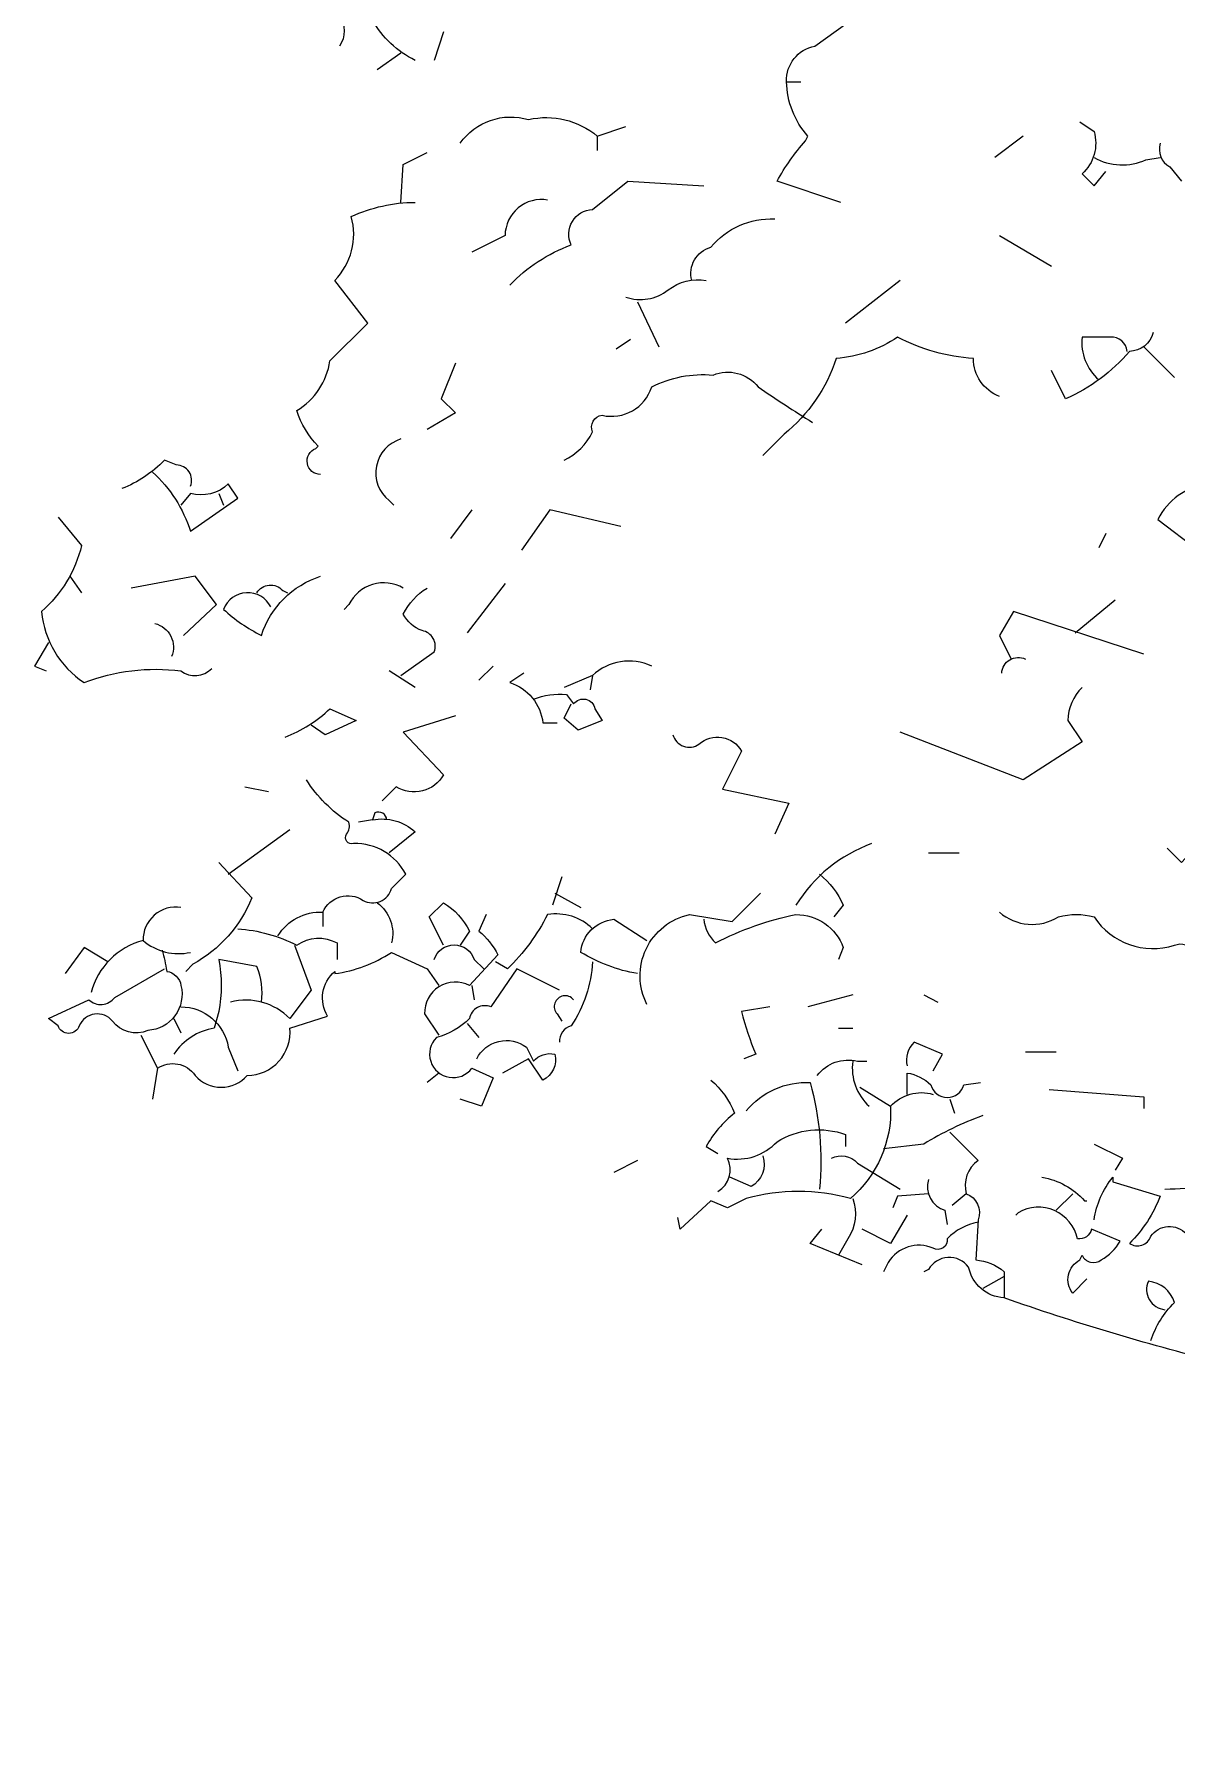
# Model space of a CAD drawing. Header units: millimetres. Extents: x 454 to 24074, y 929 to 15016.
# Drawn here: x 894 to 1626, y 2359 to 3457 of the extents above; entities that cross this region are included whole.
import ezdxf

# ---------------------------------------------------------------- set-up
doc = ezdxf.new("R2010")
doc.units = ezdxf.units.MM
doc.layers.add('cadblocksdwg.com', color=255, linetype='Continuous')

# ---------------------------------------------------------------- blocks, each defined once
blk = doc.blocks.new('Trees side 023_cad-block.com')
at = {"color": 0}
for points in [[(-1842.3, 4897.9, -0.149628), (-1895.7, 4948.3), (-1892.7, 4960.2), (-1922.4, 4975, -0.447098), (-1955, 4954.2)], [(-1937.2, 4954.2, -0.309357), (-1937.2, 4915.7)], [(-1376.5, 4871.2, -0.373596), (-1340.9, 4915.7), (-1287.5, 4954.2)], [(-1308.3, 4719.9), (-1388.4, 4746.6, -0.051254), (-1352.8, 4797), (-1349.8, 4802.9, -0.175888), (-1376.5, 4871.2), (-1358.7, 4871.2)], [(-1785.9, 4794, -0.32045), (-1699.9, 4823.7, -0.236053), (-1613.8, 4802.9), (-1578.2, 4814.8)], [(-1008.6, 4820.7), (-990.8, 4808.9, -0.286789), (-1005.7, 4755.5), (-990.8, 4740.6), (-976, 4758.4)], [(-990.8, 4776.2, 0.241745), (-925.6, 4773.3), (-907.8, 4776.2)], [(-907.8, 4794, 0.350769), (-895.9, 4764.4), (-881.1, 4746.6)], [(-1723.6, 4616, -0.116058), (-1646.5, 4666.5, -0.535172), (-1619.8, 4711), (-1575.3, 4746.6), (-1480.3, 4740.6)], [(-1960.9, 4378.7, -0.833054), (-1966.9, 4411.3), (-1963.9, 4414.3, -0.119873), (-1990.6, 4458.8, 0.221848), (-1949.1, 4521.1), (-1901.6, 4568.6), (-1943.1, 4622, 0.27034), (-1922.4, 4702.1, -0.106506), (-1842.3, 4719.9)], [(-1676.1, 4722.8, 0.45993), (-1729.5, 4678.3), (-1771.1, 4657.6)], [(-1495.2, 4622, -0.4142), (-1471.4, 4663.5, -0.238144), (-1391.3, 4699.1)], [(-1578.2, 4601.2, 0.257919), (-1524.8, 4610.1, -0.212204), (-1477.4, 4622)], [(-1109.5, 4476.6, -0.308884), (-1142.1, 4524.1, -0.103271), (-1237.1, 4550.8, -0.126938), (-1314.2, 4524.1, -0.14415), (-1379.5, 4429.1), (-1406.2, 4402.4)], [(-916.7, 4556.7, -0.343094), (-946.3, 4533, -0.113617), (-1026.4, 4473.6), (-1044.2, 4509.2)], [(-949.3, 4533, 0.4142), (-970.1, 4550.8), (-1005.7, 4550.8, 0.243301), (-984.9, 4497.4)], [(-1655.4, 4396.5, 0.166656), (-1619.8, 4432.1, -0.5), (-1607.9, 4452.9, 0.389191), (-1545.6, 4488.5, -0.142044), (-1468.5, 4503.3, -0.33754), (-1412.1, 4488.5, 0.010635), (-1343.9, 4444)], [(-1860.1, 4423.2, 0.605072), (-1874.9, 4346.1), (-1869, 4340.1)], [(-2124.1, 4363.9, 0.535172), (-2141.9, 4390.6), (-2156.7, 4396.5, -0.105011), (-2210.1, 4360.9)], [(-824.7, 4408.4), (-860.3, 4393.5), (-848.4, 4366.8, 0.246948), (-910.7, 4322.3), (-860.3, 4283.8)], [(-2171.6, 4381.7, -0.131912), (-2124.1, 4307.5), (-2064.8, 4349), (-2076.6, 4366.8, -0.265564), (-2124.1, 4355), (-2136, 4340.1)], [(-2290.2, 4325.3), (-2260.6, 4289.7, -0.154999), (-2311, 4206.7, 0.223892), (-2257.6, 4117.7, -0.123093), (-2136, 4132.5, 0.388977), (-2097.4, 4135.5)], [(-2023.2, 4212.6, 0.651398), (-2082.6, 4209.6, 0.07106), (-2035.1, 4177, -0.240356), (-1960.9, 4251.1)], [(-2041, 4230.4, -0.496567), (-2008.4, 4233.3), (-2002.5, 4230.4)], [(-1857.1, 4236.3, 0.436615), (-1925.3, 4215.6), (-1931.3, 4209.6)], [(-1860.1, 4126.6), (-1818.5, 4156.2, 0.480621), (-1833.4, 4182.9, -0.199997), (-1857.1, 4203.7, -0.138779), (-1827.4, 4236.3)], [(-2168.6, 4191.8, -0.45993), (-2147.8, 4150.3)], [(-1545.6, 4138.4, 0.307983), (-1619.8, 4126.6), (-1655.4, 4111.7)], [(-1106.5, 4129.5, -0.535172), (-1076.9, 4147.3)], [(-1705.8, 4129.5), (-1723.6, 4117.7, -0.298172), (-1682.1, 4067.2), (-1664.3, 4067.2)], [(-1005.7, 4111.7, 0.199295), (-1023.5, 4070.2), (-1005.7, 4043.5), (-1079.8, 3996), (-1234.1, 4055.4)], [(-898.9, 3910), (-881.1, 3892.2, -0.162277), (-777.3, 3951.5, -0.290405), (-720.9, 3996, 0.095474), (-661.6, 4096.9, -0.390442), (-715, 4126.6, -0.302765), (-732.8, 4120.6)], [(-1693.9, 4096.9, -0.123093), (-1652.4, 4102.8), (-1643.5, 4091, -0.659393), (-1616.8, 4085), (-1607.9, 4070.2), (-1637.6, 4058.3), (-1655.4, 4073.2), (-1646.5, 4091)], [(-2005.4, 4049.4, 0.099014), (-1949.1, 4085), (-1916.4, 4070.2), (-1955, 4052.4), (-1972.8, 4064.3)], [(-1791.8, 4076.1), (-1857.1, 4055.4), (-1806.7, 4002, -0.427582), (-1866, 3987.1), (-1883.8, 3969.3)], [(-1518.9, 4052.4, 0.514618), (-1486.3, 4040.5, -0.489075), (-1432.9, 4031.6), (-1456.6, 3984.2), (-1373.5, 3966.4), (-1391.3, 3927.8)], [(-2014.3, 3800.2, -0.276978), (-1958, 3829.9, -0.468369), (-1907.5, 3844.7, 0.486771), (-1871.9, 3859.6), (-1854.1, 3877.4, 0.290726), (-1919.4, 3915.9, -0.720749), (-1928.3, 3927.8, 0.236053), (-1925.3, 3942.6, -0.111099), (-1978.7, 3996)], [(-1877.9, 3945.6, 0.535172), (-1892.7, 3954.5), (-1895.7, 3945.6), (-1913.5, 3942.6)], [(-1895.7, 3945.6, -0.236053), (-1842.3, 3930.8), (-1874.9, 3904.1)], [(-1269.7, 3915.9, 0.16748), (-1364.6, 3838.8)], [(-2088.5, 3892.2), (-2047, 3847.7, -0.170334), (-2121.1, 3764.6), (-2130, 3755.7)], [(-1335, 3877.4, -0.113876), (-1305.3, 3838.8), (-1317.2, 3824)], [(-1551.5, 3714.2, -0.493149), (-1498.1, 3826.9), (-1444.7, 3818), (-1409.1, 3853.6)], [(-2136, 3835.8, 0.469498), (-2183.4, 3794.3, 0.27272), (-2248.7, 3729)], [(-1889.7, 3841.8, -0.302765), (-1871.9, 3791.3)], [(-1806.7, 3788.4), (-1824.5, 3824), (-1806.7, 3841.8, -0.137939), (-1774, 3806.2), (-1785.9, 3788.4)], [(-1109.5, 3829.9, 0.330124), (-1035.3, 3824, -0.133911), (-990.8, 3824, 0.333328), (-890, 3788.4, -0.4142), (-866.2, 3779.5, 0.089432), (-827.7, 3726.1), (-756.5, 3690.5, 0.705521), (-741.7, 3654.9), (-715, 3592.6, 0.236053), (-717.9, 3577.7), (-688.3, 3554)], [(-2064.8, 3809.1, -0.101349), (-1990.6, 3788.4, -0.291199), (-1940.2, 3791.3), (-1940.2, 3770.6)], [(-1753.3, 3826.9), (-1762.2, 3806.2, -0.099014), (-1738.4, 3776.5), (-1774, 3737.9, 0.574356), (-1830.4, 3702.3), (-1812.6, 3675.6)], [(-1619.8, 3809.1, 0.238327), (-1676.1, 3826.9, -0.081085), (-1726.6, 3758.7), (-1741.4, 3767.6)], [(-1563.4, 3752.8, -0.092926), (-1634.6, 3779.5, -0.358765), (-1593.1, 3821), (-1551.5, 3794.3)], [(-1480.3, 3821, 0.173203), (-1465.5, 3791.3, -0.070847), (-1364.6, 3826.9, -0.319672), (-1305.3, 3785.4), (-1311.2, 3770.6)], [(-2183.4, 3794.3, 0.236053), (-2124.1, 3779.5)], [(-1993.6, 3788.4), (-1972.8, 3732), (-1999.5, 3696.4, 0.27034), (-2073.7, 3717.2)], [(-1818.5, 3770.6, -0.720749), (-1768.1, 3770.6), (-1756.2, 3758.7)], [(-2159.7, 3782.4, -0.023788), (-2153.8, 3755.7, -0.333328), (-2136, 3737.9, -0.469284), (-2177.5, 3681.6, -0.34938), (-2222, 3693.4, 0.562729), (-2263.5, 3687.5, -0.720749), (-2290.2, 3687.5), (-2302.1, 3696.4), (-2251.7, 3720.1, 0.449051), (-2219, 3723.1), (-2156.7, 3758.7)], [(-2186.4, 3675.6), (-2165.6, 3634.1, -0.4142), (-2118.2, 3625.2, 0.454544), (-2052.9, 3625.2, 0.444092), (-1999.5, 3684.5), (-1952, 3699.4, -0.367569), (-1943.1, 3755.7), (-1943.1, 3752.8, 0.109772), (-1871.9, 3779.5), (-1827.4, 3758.7), (-1812.6, 3737.9)], [(-2035.1, 3717.2, 0.140045), (-2041, 3761.7), (-2088.5, 3770.6, -0.090897), (-2088.5, 3705.3), (-2094.4, 3684.5, 0.205246), (-2144.9, 3651.9)], [(-1619.8, 3767.6, -0.136566), (-1646.5, 3687.5, 0.355026), (-1661.3, 3666.7)], [(-1661.3, 3732), (-1714.7, 3758.7), (-1747.3, 3711.2, 0.480621), (-1774, 3696.4, -0.128952), (-1815.6, 3672.7, 1.068878), (-1771.1, 3634.1), (-1744.4, 3622.2), (-1759.2, 3586.6), (-1785.9, 3595.5)], [(-1643.5, 3720.1, 1.023514), (-1664.3, 3702.3), (-1658.3, 3693.4)], [(-2136, 3711.2, -0.363541), (-2076.6, 3660.8), (-2064.8, 3631.1)], [(-1397.3, 3711.2), (-1432.9, 3705.3, 0.033661), (-1415.1, 3651.9), (-1429.9, 3646)], [(-1765.1, 3646, -0.465576), (-1702.8, 3660.8), (-1693.9, 3643, -0.276978), (-1667.2, 3651.9, -0.362045), (-1682.1, 3619.3), (-1699.9, 3646), (-1732.5, 3628.2)], [(-1192.6, 3631.1), (-1180.7, 3651.9), (-1216.3, 3666.7, 0.276978), (-1225.2, 3637.1)], [(-1337.9, 3625.2, -0.302765), (-1287.5, 3643), (-1275.6, 3643)], [(-1293.4, 3643, 0.24913), (-1272.7, 3586.6)], [(-1471.4, 3619.3, -0.128281), (-1441.8, 3577.7, 0.099014), (-1477.4, 3536.2), (-1462.5, 3527.3)], [(-1426.9, 3580.7, -0.238144), (-1346.8, 3616.3, -0.090164), (-1335, 3482.8)], [(-1225.2, 3601.5), (-1225.2, 3628.2, -0.162277), (-1195.5, 3613.3, 0.754288), (-1154, 3613.3), (-1133.2, 3616.3)], [(-1284.5, 3610.4), (-1246, 3586.6, -0.286789), (-1192.6, 3601.5)], [(-1246, 3586.6, -0.231033), (-1296.4, 3470.9, 0.136353), (-1426.9, 3470.9), (-1450.7, 3459.1), (-1471.4, 3468), (-1510, 3432.4), (-1513, 3447.2)], [(-1130.3, 3574.8, 0.049606), (-1204.4, 3539.2), (-1254.9, 3533.2)], [(-1462.5, 3479.8, 0.40065), (-1450.7, 3521.4, 0.257919), (-1388.4, 3542.1, -0.231781), (-1302.3, 3551), (-1302.3, 3536.2)], [(-1171.8, 3554), (-1136.2, 3518.4, 0.32045), (-1151, 3476.9), (-1168.8, 3462)], [(-1406.2, 3524.3, -0.362045), (-1421, 3485.8), (-1447.7, 3497.6)], [(-1320.1, 3521.4, -0.343094), (-1287.5, 3515.4), (-1234.1, 3482.8)], [(-1198.5, 3494.7, 0.4142), (-1177.7, 3456.1), (-1174.8, 3438.3)], [(-1056.1, 3497.6, -0.17128), (-1002.7, 3468), (-999.7, 3468)], [(-990.8, 3444.2, -0.134369), (-967.1, 3497.6), (-967.1, 3491.7), (-907.8, 3473.9, -0.105927), (-946.3, 3414.6, 0.49527), (-919.6, 3423.5, -0.489075), (-875.1, 3426.4, 0.265564), (-851.4, 3426.4)], [(-901.8, 3482.8, 0.070572), (-801, 3497.6), (-780.2, 3482.8)], [(-1293.4, 3470.9, -0.23912), (-1299.4, 3420.5), (-1311.2, 3399.7)], [(-1151, 3476.9, -0.4142), (-1136.2, 3444.2), (-1139.2, 3393.8, -0.162277), (-1103.6, 3379), (-1103.6, 3346.3, -0.344589), (-1148.1, 3384.9, 0.535172), (-1198.5, 3381.9), (-1204.4, 3379)], [(-999.7, 3370.1), (-1017.5, 3352.3, -0.470993), (-1008.6, 3393.8), (-1005.7, 3399.7, 0.475967), (-981.9, 3393.8, 0.14502), (-958.2, 3417.5), (-993.8, 3432.4, -0.386597), (-1011.6, 3420.5, 0.509613), (-1085.8, 3453.1), (-1088.7, 3450.2)], [(-1136.2, 3441.3, 0.15036), (-1174.8, 3420.5, -0.618027), (-1192.6, 3408.6, 0.369919), (-1248.9, 3390.8), (-1254.9, 3379)], [(-919.6, 3292.9, -0.116058), (-890, 3340.4, 0.309357), (-922.6, 3367.1, 0.514618), (-901.8, 3331.5)], [(-634.9, 2779.7, -0.049332), (-732.8, 3067.5, 0.165878), (-795.1, 3189.1), (-836.6, 3266.2, -0.02323), (-1103.6, 3346.3)]]:
    blk.add_lwpolyline(points, format="xyb", dxfattribs=at)
for points in [[(-1806.7, 4933.5), (-1818.5, 4897.9)], [(-1860.1, 4906.8), (-1889.7, 4886)], [(-1613.8, 4802.9), (-1613.8, 4785.1)], [(-1079.8, 4802.9), (-1115.4, 4776.2)], [(-1860.1, 4719.9), (-1857.1, 4767.3), (-1827.4, 4782.2)], [(-1109.5, 4678.3), (-1044.2, 4639.8)], [(-1234.1, 4622), (-1302.3, 4568.6)], [(-1563.4, 4595.3), (-1536.7, 4538.9)], [(-1572.3, 4547.8), (-1590.1, 4535.9)], [(-928.5, 4538.9), (-890, 4500.3)], [(-1791.8, 4518.1), (-1809.6, 4473.6), (-1791.8, 4455.8), (-1827.4, 4435.1)], [(-2088.5, 4355), (-2082.6, 4340.1)], [(-1771.1, 4334.2), (-1797.8, 4298.6)], [(-1584.2, 4313.4), (-1673.2, 4334.2), (-1708.8, 4283.8)], [(-976, 4304.5), (-984.9, 4286.7)], [(-2275.4, 4251.1), (-2260.6, 4230.4)], [(-2133, 4177), (-2091.5, 4215.6), (-2118.2, 4251.1), (-2198.3, 4236.3)], [(-1729.5, 4242.2), (-1777, 4180)], [(-1014.6, 4180), (-964.1, 4221.5)], [(-928.5, 4153.3), (-1091.7, 4206.7), (-1109.5, 4177), (-1094.7, 4147.3)], [(-2302.1, 4168.1), (-2319.9, 4138.4), (-2305.1, 4132.5)], [(-1842.3, 4111.7), (-1874.9, 4132.5)], [(-1744.4, 4138.4), (-1762.2, 4120.6)], [(-1619.8, 4126.6), (-1622.7, 4108.8)], [(-2055.9, 3987.1), (-2026.2, 3981.2)], [(-2076.6, 3877.4), (-1999.5, 3933.7)], [(-1198.5, 3904.1), (-1159.9, 3904.1)], [(-1658.3, 3874.4), (-1670.2, 3838.8)], [(-1667.2, 3853.6), (-1634.6, 3835.8)], [(-1958, 3829.9), (-1958, 3812.1)], [(-2227.9, 3767.6), (-2257.6, 3785.4), (-2281.3, 3752.8)], [(-1771.1, 3737.9), (-1768.1, 3720.1)], [(-1293.4, 3726.1), (-1349.8, 3711.2)], [(-1204.4, 3726.1), (-1186.6, 3717.2)], [(-2144.9, 3696.4), (-2136, 3678.6)], [(-1777, 3690.5), (-1762.2, 3672.7)], [(-1311.2, 3684.5), (-1293.4, 3684.5)], [(-1076.9, 3654.9), (-1038.3, 3654.9)], [(-2165.6, 3634.1), (-2171.6, 3595.5)], [(-1812.6, 3628.2), (-1827.4, 3616.3)], [(-1171.8, 3595.5), (-1165.9, 3577.7)], [(-1047.2, 3607.4), (-928.5, 3598.5), (-928.5, 3583.7)], [(-990.8, 3539.2), (-955.2, 3521.4), (-964.1, 3506.5)], [(-1563.4, 3518.4), (-1593.1, 3503.6)], [(-1198.5, 3476.9), (-1237.1, 3473.9), (-1243, 3459.1)], [(-1017.5, 3476.9), (-1038.3, 3456.1)], [(-1225.2, 3450.2), (-1246, 3414.6), (-1281.6, 3432.4)], [(-1281.6, 3387.9), (-1346.8, 3414.6), (-1332, 3432.4)], [(-1103.6, 3373), (-1130.3, 3358.2)]]:
    blk.add_lwpolyline(points, dxfattribs=at)

msp = doc.modelspace()

# ---------------------------------------------------------------- block references
at = {"layer": 'cadblocksdwg.com', "xscale": 0.5103099452236204, "yscale": 0.5103099452236204, "zscale": 0.5103099452236204}
msp.add_blockref('Trees side 023_cad-block.com', (2078.2, 940.9), dxfattribs=at)

doc.saveas('drawing.dxf')
